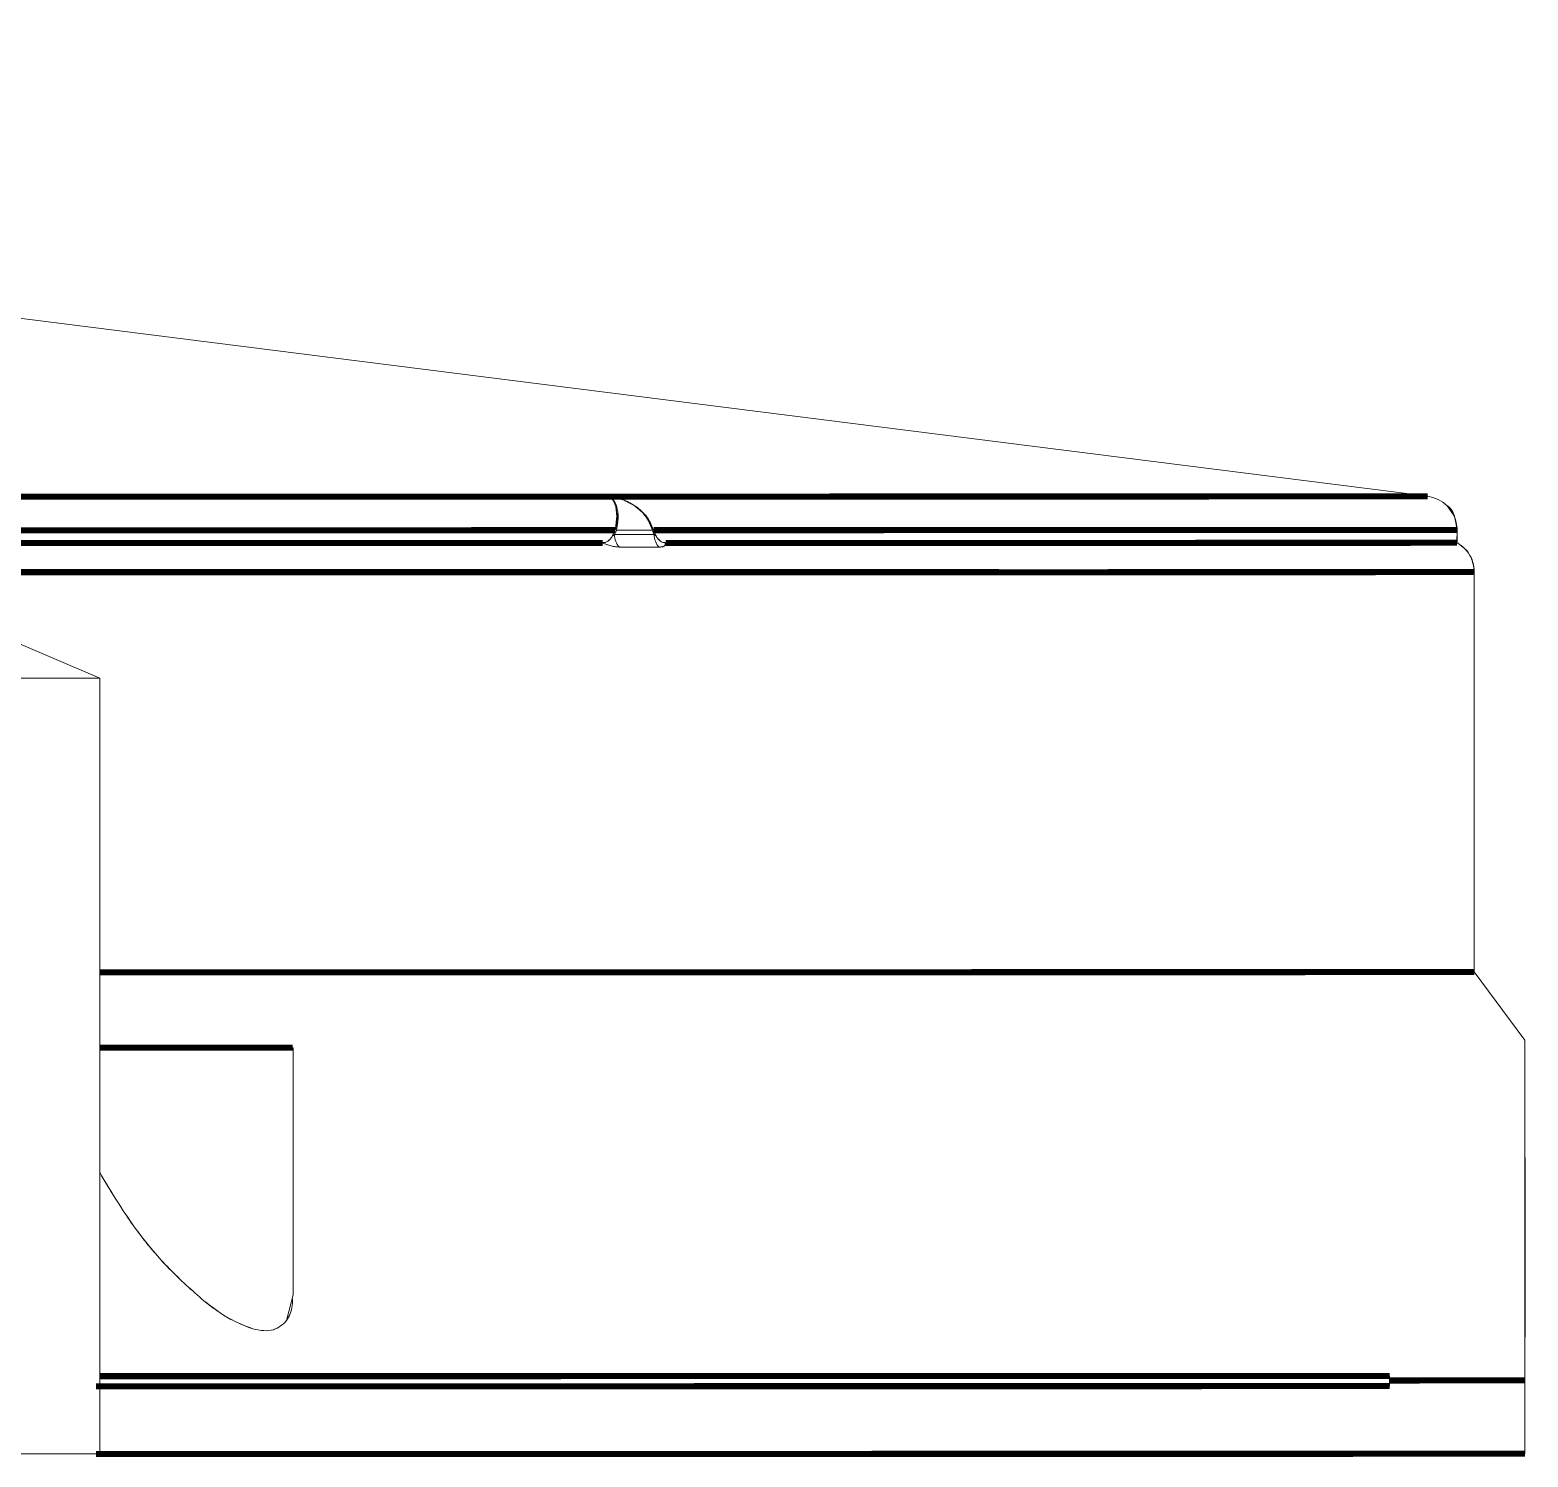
# Model space of a CAD drawing. Header units: millimetres. Extents: x -16985 to -606, y 2122 to 9380.
# Drawn here: x -12253.55 to -12209.28, y 7670.01 to 7712.17 of the extents above; entities that cross this region are included whole.
import ezdxf

# ---------------------------------------------------------------- set-up
doc = ezdxf.new("R2010")
doc.units = ezdxf.units.MM
doc.linetypes.add('K5LT_THIN', pattern=[0])

msp = doc.modelspace()

# ---------------------------------------------------------------- linework, layer by layer
at = {"color": 7, "linetype": 'K5LT_THIN', "lineweight": 18}
for p, q in [((-12212.249, 7698.395), (-12321.124, 7712.172)), ((-12236.432, 7698.369), (-12236.448, 7698.404)), ((-12236.448, 7698.404), (-12236.285, 7698.355)), ((-12236.448, 7698.404), (-12236.287, 7698.356)), ((-12236.123, 7698.307), (-12236.448, 7698.404)), ((-12236.448, 7698.386), (-12236.381, 7698.337)), ((-12236.393, 7698.378), (-12236.421, 7698.383)), ((-12236.358, 7698.33), (-12236.384, 7698.352)), ((-12236.342, 7698.313), (-12236.346, 7698.318)), ((-12236.313, 7698.271), (-12236.325, 7698.292)), ((-12236.319, 7698.284), (-12236.237, 7698.09)), ((-12236.239, 7698.097), (-12236.277, 7698.207)), ((-12236.103, 7698.317), (-12236.193, 7698.336)), ((-12236.096, 7698.315), (-12236.087, 7698.313)), ((-12235.645, 7698.097), (-12236.025, 7698.292)), ((-12236.025, 7698.292), (-12235.645, 7698.097)), ((-12212.249, 7698.395), (-12212.093, 7698.362)), ((-12212.093, 7698.362), (-12212.249, 7698.395)), ((-12212.093, 7698.362), (-12211.944, 7698.305)), ((-12211.944, 7698.305), (-12212.093, 7698.362)), ((-12211.944, 7698.305), (-12212.021, 7698.328)), ((-12211.944, 7698.305), (-12211.803, 7698.223)), ((-12211.804, 7698.223), (-12211.944, 7698.305)), ((-12211.673, 7698.114), (-12211.804, 7698.223)), ((-12236.248, 7697.441), (-12236.205, 7697.808)), ((-12236.205, 7697.808), (-12236.239, 7698.097)), ((-12235.645, 7698.097), (-12235.336, 7697.808)), ((-12235.336, 7697.808), (-12235.142, 7697.441)), ((-12211.467, 7697.814), (-12211.673, 7698.114)), ((-12211.405, 7697.621), (-12211.467, 7697.814)), ((-12211.374, 7697.403), (-12211.434, 7697.71)), ((-12236.265, 7697.394), (-12236.335, 7697.232)), ((-12236.335, 7697.232), (-12236.265, 7697.394)), ((-12236.335, 7697.232), (-12236.278, 7697.264)), ((-12236.278, 7697.264), (-12236.22, 7697.394)), ((-12235.104, 7697.264), (-12236.278, 7697.264)), ((-12236.248, 7697.441), (-12236.265, 7697.394)), ((-12236.265, 7697.394), (-12236.248, 7697.441)), ((-12236.258, 7697.412), (-12236.258, 7697.412)), ((-12236.218, 7697.412), (-12236.23, 7697.412)), ((-12236.22, 7697.394), (-12235.162, 7697.394)), ((-12235.153, 7697.412), (-12235.165, 7697.412)), ((-12235.162, 7697.394), (-12235.104, 7697.264)), ((-12235.123, 7697.394), (-12235.142, 7697.441)), ((-12235.142, 7697.441), (-12235.123, 7697.394)), ((-12235.054, 7697.233), (-12235.123, 7697.394)), ((-12235.123, 7697.394), (-12235.054, 7697.233)), ((-12235.104, 7697.264), (-12235.054, 7697.233)), ((-12211.382, 7697.403), (-12211.405, 7697.621)), ((-12211.382, 7697.403), (-12211.384, 7697.024)), ((-12211.382, 7697.403), (-12211.384, 7697.024)), ((-12211.384, 7697.024), (-12211.382, 7697.403)), ((-12211.384, 7697.024), (-12211.382, 7697.403)), ((-12211.374, 7697.018), (-12211.374, 7697.403)), ((-12211.374, 7697.018), (-12211.374, 7697.403)), ((-12236.629, 7697.015), (-12236.548, 7697.029)), ((-12236.619, 7697.028), (-12236.557, 7697.028)), ((-12236.619, 7697.028), (-12236.557, 7697.028)), ((-12236.548, 7697.029), (-12236.471, 7697.07)), ((-12236.471, 7697.07), (-12236.398, 7697.136)), ((-12236.398, 7697.136), (-12236.365, 7697.179)), ((-12236.365, 7697.179), (-12236.349, 7697.204)), ((-12236.349, 7697.204), (-12236.335, 7697.232)), ((-12236.134, 7696.892), (-12236.347, 7696.921)), ((-12234.962, 7696.892), (-12236.134, 7696.892)), ((-12235.054, 7697.233), (-12235.041, 7697.204)), ((-12235.041, 7697.204), (-12235.025, 7697.179)), ((-12235.025, 7697.179), (-12234.992, 7697.136)), ((-12234.992, 7697.136), (-12234.922, 7697.071)), ((-12234.812, 7696.922), (-12234.962, 7696.892)), ((-12234.922, 7697.071), (-12234.847, 7697.029)), ((-12234.847, 7697.029), (-12234.77, 7697.015)), ((-12234.836, 7697.027), (-12234.785, 7697.027)), ((-12234.836, 7697.027), (-12234.785, 7697.027)), ((-12211.374, 7697.018), (-12211.384, 7697.024)), ((-12239.503, 7696.156), (-12239.732, 7696.155)), ((-12239.503, 7696.156), (-12239.732, 7696.155)), ((-12237.503, 7696.155), (-12237.732, 7696.154)), ((-12237.732, 7696.154), (-12237.503, 7696.155)), ((-12210.874, 7696.158), (-12210.943, 7696.158)), ((-12210.921, 7696.158), (-12210.874, 7696.158)), ((-12210.875, 7684.342), (-12210.874, 7696.158)), ((-12257.975, 7695.777), (-12251.488, 7693.024)), ((-12251.488, 7693.024), (-12255.731, 7693.024)), ((-12251.488, 7693.024), (-12251.489, 7670.102)), ((-12251.488, 7693.024), (-12251.489, 7670.102)), ((-12209.375, 7682.332), (-12210.875, 7684.342)), ((-12209.375, 7681.662), (-12209.375, 7682.332)), ((-12209.375, 7681.662), (-12209.375, 7682.332)), ((-12251.489, 7682.103), (-12249.008, 7682.104)), ((-12251.222, 7682.103), (-12251.489, 7682.103)), ((-12250.616, 7682.103), (-12251.222, 7682.103)), ((-12250.777, 7682.103), (-12250.663, 7682.103)), ((-12250.663, 7682.103), (-12250.777, 7682.103)), ((-12250.663, 7682.103), (-12250.338, 7682.103)), ((-12250.338, 7682.103), (-12250.663, 7682.103)), ((-12249.96, 7682.103), (-12250.616, 7682.103)), ((-12250.338, 7682.103), (-12249.851, 7682.103)), ((-12249.851, 7682.103), (-12250.338, 7682.103)), ((-12249.277, 7682.103), (-12249.96, 7682.103)), ((-12249.851, 7682.103), (-12249.277, 7682.103)), ((-12249.277, 7682.103), (-12249.851, 7682.103)), ((-12248.594, 7682.103), (-12249.277, 7682.103)), ((-12249.277, 7682.103), (-12248.703, 7682.103)), ((-12248.703, 7682.103), (-12249.277, 7682.103)), ((-12246.802, 7682.103), (-12249.008, 7682.104)), ((-12248.703, 7682.103), (-12248.217, 7682.103)), ((-12248.217, 7682.103), (-12248.703, 7682.103)), ((-12247.938, 7682.103), (-12248.594, 7682.103)), ((-12248.217, 7682.103), (-12247.891, 7682.103)), ((-12247.891, 7682.103), (-12248.217, 7682.103)), ((-12247.333, 7682.103), (-12247.938, 7682.103)), ((-12247.891, 7682.103), (-12247.777, 7682.103)), ((-12247.777, 7682.103), (-12247.891, 7682.103)), ((-12246.802, 7682.103), (-12247.333, 7682.103)), ((-12246.802, 7682.103), (-12246.367, 7682.103)), ((-12246.367, 7682.103), (-12246.802, 7682.103)), ((-12246.367, 7682.103), (-12246.044, 7682.103)), ((-12246.044, 7682.103), (-12246.367, 7682.103)), ((-12246.044, 7682.103), (-12245.844, 7682.103)), ((-12245.844, 7682.103), (-12246.044, 7682.103)), ((-12245.844, 7682.103), (-12245.777, 7682.103)), ((-12245.777, 7682.103), (-12245.844, 7682.103)), ((-12245.777, 7674.802), (-12245.777, 7682.103)), ((-12209.375, 7679.681), (-12209.375, 7681.662)), ((-12209.375, 7679.681), (-12209.375, 7681.662)), ((-12209.375, 7676.511), (-12209.375, 7679.681)), ((-12209.375, 7676.521), (-12209.375, 7672.286)), ((-12209.375, 7672.275), (-12209.375, 7676.511)), ((-12245.965, 7674.041), (-12245.777, 7674.801)), ((-12213.375, 7672.294), (-12213.375, 7672.407)), ((-12213.375, 7672.407), (-12213.375, 7672.274)), ((-12213.375, 7672.108), (-12213.375, 7672.294)), ((-12213.375, 7672.274), (-12213.375, 7672.108)), ((-12209.375, 7670.109), (-12209.375, 7672.275)), ((-12251.489, 7670.102), (-12254.762, 7670.102)), ((-12251.489, 7670.102), (-12254.762, 7670.102)), ((-12237.867, 7670.104), (-12251.603, 7670.102)), ((-12251.603, 7670.103), (-12244.05, 7670.103)), ((-12244.882, 7670.105), (-12251.546, 7670.104)), ((-12235.903, 7670.107), (-12244.882, 7670.105)), ((-12244.05, 7670.103), (-12234.497, 7670.105)), ((-12226.154, 7670.106), (-12237.867, 7670.104)), ((-12228.434, 7670.108), (-12235.903, 7670.107)), ((-12234.497, 7670.105), (-12226.159, 7670.106)), ((-12224.735, 7670.109), (-12228.434, 7670.108)), ((-12226.159, 7670.106), (-12219.1, 7670.108)), ((-12219.1, 7670.108), (-12213.375, 7670.109))]:
    msp.add_line(p, q, dxfattribs=at)
at = {"color": 7, "linetype": 'K5LT_THIN', "const_width": 0.18}
for points in [[(-12236.448, 7698.386), (-12240.923, 7698.386), (-12245.741, 7698.385), (-12250.893, 7698.384), (-12256.367, 7698.384), (-12262.15, 7698.383), (-12268.229, 7698.382), (-12274.59, 7698.382), (-12281.219, 7698.381), (-12288.101, 7698.381), (-12295.221, 7698.381), (-12302.562, 7698.38)], [(-12258.288, 7698.383), (-12253.091, 7698.384), (-12248.167, 7698.385), (-12243.528, 7698.385), (-12239.18, 7698.386), (-12235.133, 7698.386), (-12231.395, 7698.387), (-12227.973, 7698.388), (-12224.874, 7698.389), (-12222.104, 7698.389), (-12219.668, 7698.39), (-12217.571, 7698.391), (-12215.818, 7698.391), (-12214.411, 7698.392), (-12213.353, 7698.393), (-12212.647, 7698.394), (-12212.293, 7698.395), (-12212.249, 7698.395)], [(-12212.249, 7698.395), (-12212.453, 7698.394), (-12213.067, 7698.393), (-12214.087, 7698.392), (-12215.513, 7698.392), (-12217.34, 7698.391), (-12219.566, 7698.39), (-12222.183, 7698.389), (-12225.187, 7698.388), (-12228.572, 7698.388), (-12232.328, 7698.387), (-12236.448, 7698.386)], [(-12300.696, 7697.388), (-12293.573, 7697.388), (-12286.663, 7697.389), (-12279.979, 7697.389), (-12273.536, 7697.39), (-12267.348, 7697.39), (-12261.428, 7697.391), (-12255.788, 7697.391), (-12250.44, 7697.392), (-12245.397, 7697.393), (-12240.668, 7697.393), (-12236.265, 7697.394)], [(-12236.265, 7697.394), (-12240.668, 7697.393), (-12245.397, 7697.393), (-12250.44, 7697.392), (-12255.788, 7697.391), (-12261.428, 7697.391), (-12267.348, 7697.39), (-12273.536, 7697.39), (-12279.979, 7697.389), (-12286.663, 7697.389), (-12293.573, 7697.388), (-12300.696, 7697.388)], [(-12235.123, 7697.394), (-12231.146, 7697.395), (-12227.514, 7697.396), (-12224.235, 7697.396), (-12221.316, 7697.397), (-12218.763, 7697.398), (-12216.581, 7697.399), (-12214.776, 7697.399), (-12213.351, 7697.4), (-12212.309, 7697.401), (-12211.652, 7697.402), (-12211.382, 7697.403)], [(-12211.382, 7697.403), (-12211.652, 7697.402), (-12212.309, 7697.401), (-12213.351, 7697.4), (-12214.776, 7697.399), (-12216.581, 7697.399), (-12218.763, 7697.398), (-12221.316, 7697.397), (-12224.235, 7697.396), (-12227.514, 7697.396), (-12231.146, 7697.395), (-12235.123, 7697.394)], [(-12236.629, 7697.015), (-12241.015, 7697.014), (-12245.719, 7697.014), (-12250.73, 7697.013), (-12256.039, 7697.013), (-12261.635, 7697.012), (-12267.505, 7697.011), (-12273.637, 7697.011), (-12280.018, 7697.01), (-12286.636, 7697.01), (-12293.475, 7697.01), (-12300.523, 7697.009)], [(-12300.523, 7697.009), (-12293.475, 7697.01), (-12286.636, 7697.01), (-12280.018, 7697.01), (-12273.637, 7697.011), (-12267.505, 7697.011), (-12261.635, 7697.012), (-12256.039, 7697.013), (-12250.73, 7697.013), (-12245.719, 7697.014), (-12241.015, 7697.014), (-12236.629, 7697.015)], [(-12211.384, 7697.024), (-12211.659, 7697.023), (-12212.312, 7697.022), (-12213.344, 7697.021), (-12214.751, 7697.021), (-12216.53, 7697.02), (-12218.678, 7697.019), (-12221.191, 7697.018), (-12224.063, 7697.018), (-12227.288, 7697.017), (-12230.859, 7697.016), (-12234.77, 7697.015)], [(-12234.77, 7697.015), (-12230.859, 7697.016), (-12227.288, 7697.017), (-12224.063, 7697.018), (-12221.191, 7697.018), (-12218.678, 7697.019), (-12216.53, 7697.02), (-12214.751, 7697.021), (-12213.344, 7697.021), (-12212.312, 7697.022), (-12211.659, 7697.023), (-12211.384, 7697.024)], [(-12302.016, 7696.162), (-12295.125, 7696.162), (-12288.437, 7696.161), (-12281.966, 7696.161), (-12275.725, 7696.16), (-12269.727, 7696.16), (-12263.984, 7696.159), (-12258.509, 7696.158), (-12253.313, 7696.158), (-12248.407, 7696.157), (-12243.8, 7696.156), (-12239.503, 7696.156)], [(-12239.503, 7696.156), (-12243.8, 7696.156), (-12248.407, 7696.157), (-12253.313, 7696.158), (-12258.509, 7696.158), (-12263.984, 7696.159), (-12269.727, 7696.16), (-12275.725, 7696.16), (-12281.966, 7696.161), (-12288.437, 7696.161), (-12295.125, 7696.162), (-12302.016, 7696.162)], [(-12302.002, 7696.161), (-12301.584, 7696.161), (-12294.821, 7696.161), (-12288.255, 7696.16), (-12281.9, 7696.16), (-12275.769, 7696.159), (-12269.873, 7696.158), (-12264.225, 7696.158), (-12258.836, 7696.157), (-12253.717, 7696.157), (-12248.879, 7696.156), (-12244.33, 7696.155), (-12240.08, 7696.155), (-12236.138, 7696.154), (-12232.512, 7696.153), (-12229.209, 7696.153), (-12226.235, 7696.152), (-12224.409, 7696.151)], [(-12224.409, 7696.151), (-12226.235, 7696.152), (-12229.209, 7696.153), (-12232.512, 7696.153), (-12236.138, 7696.154), (-12240.08, 7696.155), (-12244.33, 7696.155), (-12248.879, 7696.156), (-12253.717, 7696.157), (-12258.836, 7696.157), (-12264.225, 7696.158), (-12269.873, 7696.158), (-12275.769, 7696.159), (-12281.9, 7696.16), (-12288.255, 7696.16), (-12294.821, 7696.161), (-12301.584, 7696.161), (-12301.934, 7696.161)], [(-12210.874, 7696.158), (-12211.056, 7696.157), (-12211.599, 7696.156), (-12212.503, 7696.156), (-12213.766, 7696.155), (-12215.386, 7696.154), (-12217.359, 7696.153), (-12219.681, 7696.153), (-12222.349, 7696.152), (-12225.355, 7696.151), (-12228.696, 7696.15), (-12232.363, 7696.15), (-12236.35, 7696.149), (-12240.648, 7696.148), (-12245.25, 7696.148), (-12250.145, 7696.147), (-12255.324, 7696.147)], [(-12255.324, 7696.147), (-12250.145, 7696.147), (-12245.25, 7696.148), (-12240.648, 7696.148), (-12236.35, 7696.149), (-12232.363, 7696.15), (-12228.696, 7696.15), (-12225.355, 7696.151), (-12222.349, 7696.152), (-12219.681, 7696.153), (-12217.359, 7696.153), (-12215.386, 7696.154), (-12213.766, 7696.155), (-12212.503, 7696.156), (-12211.599, 7696.156), (-12211.056, 7696.157), (-12210.874, 7696.158)], [(-12239.732, 7696.155), (-12239.477, 7696.155), (-12239.224, 7696.155), (-12238.973, 7696.155), (-12238.722, 7696.154), (-12238.473, 7696.154), (-12238.224, 7696.154), (-12237.977, 7696.154), (-12237.732, 7696.154)], [(-12239.732, 7696.155), (-12239.477, 7696.155), (-12239.224, 7696.155), (-12238.973, 7696.155), (-12238.722, 7696.154), (-12238.473, 7696.154), (-12238.224, 7696.154), (-12237.977, 7696.154), (-12237.732, 7696.154)], [(-12237.503, 7696.155), (-12233.684, 7696.155), (-12230.195, 7696.154), (-12227.044, 7696.153), (-12224.237, 7696.152), (-12222.212, 7696.152)], [(-12222.212, 7696.152), (-12224.237, 7696.152), (-12227.044, 7696.153), (-12230.195, 7696.154), (-12233.684, 7696.155), (-12237.503, 7696.155)], [(-12210.875, 7684.342), (-12211.067, 7684.341), (-12211.644, 7684.34), (-12212.604, 7684.34), (-12213.946, 7684.339), (-12215.666, 7684.338), (-12217.761, 7684.337), (-12220.227, 7684.336), (-12223.057, 7684.336), (-12226.247, 7684.335), (-12229.789, 7684.334), (-12233.676, 7684.333), (-12237.9, 7684.333), (-12242.452, 7684.332), (-12247.322, 7684.331), (-12251.489, 7684.331)], [(-12251.489, 7684.331), (-12247.322, 7684.331), (-12242.452, 7684.332), (-12237.9, 7684.333), (-12233.676, 7684.333), (-12229.789, 7684.334), (-12226.247, 7684.335), (-12223.057, 7684.336), (-12220.227, 7684.336), (-12217.761, 7684.337), (-12215.666, 7684.338), (-12213.946, 7684.339), (-12212.604, 7684.34), (-12211.644, 7684.34), (-12211.067, 7684.341), (-12210.875, 7684.342)], [(-12251.489, 7682.103), (-12251.22, 7682.103), (-12250.662, 7682.103), (-12250.108, 7682.104), (-12249.556, 7682.104), (-12249.008, 7682.104)], [(-12246.802, 7682.103), (-12246.105, 7682.103), (-12245.79, 7682.103), (-12245.896, 7682.103), (-12246.41, 7682.103), (-12247.27, 7682.103), (-12248.371, 7682.103), (-12249.582, 7682.103), (-12250.756, 7682.103), (-12251.489, 7682.103)], [(-12247.777, 7682.103), (-12247.891, 7682.103), (-12248.216, 7682.103), (-12248.703, 7682.103), (-12249.277, 7682.103), (-12249.851, 7682.103), (-12250.338, 7682.103), (-12250.663, 7682.103), (-12250.777, 7682.103)], [(-12250.777, 7682.103), (-12250.663, 7682.103), (-12250.338, 7682.103), (-12249.851, 7682.103), (-12249.277, 7682.103), (-12248.703, 7682.103), (-12248.216, 7682.103), (-12247.891, 7682.103), (-12247.777, 7682.103)], [(-12213.375, 7672.407), (-12216.365, 7672.407), (-12219.689, 7672.406), (-12223.339, 7672.405), (-12227.309, 7672.404), (-12231.592, 7672.404), (-12236.178, 7672.403), (-12241.06, 7672.402), (-12246.229, 7672.402), (-12251.489, 7672.401)], [(-12251.489, 7672.401), (-12246.229, 7672.402), (-12241.06, 7672.402), (-12236.178, 7672.403), (-12231.592, 7672.404), (-12227.309, 7672.404), (-12223.339, 7672.405), (-12219.689, 7672.406), (-12216.365, 7672.407), (-12213.375, 7672.407)], [(-12251.603, 7672.102), (-12246.174, 7672.103), (-12241.02, 7672.103), (-12236.151, 7672.104), (-12231.574, 7672.105), (-12227.3, 7672.105), (-12223.336, 7672.106), (-12219.689, 7672.107), (-12216.367, 7672.108), (-12213.375, 7672.108)], [(-12213.375, 7672.108), (-12216.367, 7672.108), (-12219.689, 7672.107), (-12223.336, 7672.106), (-12227.3, 7672.105), (-12231.574, 7672.105), (-12236.151, 7672.104), (-12241.02, 7672.103), (-12246.174, 7672.103), (-12251.603, 7672.102)], [(-12213.375, 7672.274), (-12212.829, 7672.274), (-12212.297, 7672.275), (-12211.777, 7672.275), (-12211.271, 7672.275), (-12210.777, 7672.275), (-12210.297, 7672.275), (-12209.829, 7672.275), (-12209.375, 7672.275)], [(-12209.375, 7672.275), (-12209.829, 7672.275), (-12210.297, 7672.275), (-12210.777, 7672.275), (-12211.271, 7672.275), (-12211.777, 7672.275), (-12212.297, 7672.275), (-12212.829, 7672.274), (-12213.375, 7672.274)], [(-12251.603, 7670.102), (-12245.877, 7670.103), (-12240.458, 7670.104), (-12235.358, 7670.104), (-12230.586, 7670.105), (-12226.154, 7670.106), (-12222.069, 7670.106), (-12218.342, 7670.107), (-12214.979, 7670.108), (-12211.988, 7670.109), (-12209.375, 7670.109)]]:
    msp.add_lwpolyline(points, dxfattribs=at)
at = {"color": 7, "linetype": 'K5LT_THIN', "lineweight": 18}
for centre, radius, start, end in [((-12235.74, 7697.259), 0.538, 179.4968, 222.96), ((-12236.616, 7697.194), 0.444, 26.7721, 33.828), ((-12236.616, 7697.194), 0.444, 26.7736, 33.8746), ((-12235.487, 7697.558), 0.364, 333.2124, 341.2588), ((-12234.569, 7697.256), 0.535, 179.1244, 222.7527)]:
    msp.add_arc(centre, radius, start, end, dxfattribs=at)
for points, knots in [([(-12236.22, 7697.394), (-12236.196, 7697.55), (-12236.15, 7697.852), (-12236.242, 7698.241), (-12236.371, 7698.332), (-12236.448, 7698.386)], [0, 0, 0, 0, 0.300999, 0.580002, 1, 1, 1, 1]), ([(-12236.448, 7698.386), (-12236.294, 7698.359), (-12235.981, 7698.303), (-12235.597, 7698.071), (-12235.299, 7697.763), (-12235.208, 7697.52), (-12235.162, 7697.394)], [0, 0, 0, 0, 0.266492, 0.538012, 0.761271, 1, 1, 1, 1]), ([(-12235.162, 7697.394), (-12235.207, 7697.516), (-12235.303, 7697.779), (-12235.619, 7698.089), (-12236.013, 7698.311), (-12236.303, 7698.361), (-12236.448, 7698.386)], [0, 0, 0, 0, 0.231704, 0.499711, 0.749998, 1, 1, 1, 1]), ([(-12236.378, 7698.347), (-12236.371, 7698.342), (-12236.36, 7698.332), (-12236.35, 7698.321), (-12236.345, 7698.316)], [0, 0, 0, 0, 0.559521, 1, 1, 1, 1]), ([(-12236.368, 7698.327), (-12236.349, 7698.316), (-12236.284, 7698.276), (-12236.203, 7698.086), (-12236.152, 7697.78), (-12236.199, 7697.516), (-12236.22, 7697.394)], [0, 0, 0, 0, 0.11924, 0.413596, 0.727768, 1, 1, 1, 1]), ([(-12236.344, 7698.315), (-12236.339, 7698.31), (-12236.331, 7698.3), (-12236.323, 7698.289), (-12236.319, 7698.284)], [0, 0, 0, 0, 0.559559, 1, 1, 1, 1]), ([(-12236.025, 7698.292), (-12236.037, 7698.296), (-12236.058, 7698.304), (-12236.08, 7698.31), (-12236.09, 7698.314)], [0, 0, 0, 0, 0.560312, 1, 1, 1, 1]), ([(-12211.464, 7697.801), (-12211.522, 7697.923), (-12211.585, 7698.056), (-12211.688, 7698.125), (-12211.697, 7698.132)], [0, 0, 0, 0, 0.910963, 1, 1, 1, 1]), ([(-12236.237, 7698.09), (-12236.22, 7697.998), (-12236.186, 7697.819), (-12236.227, 7697.565), (-12236.248, 7697.441)], [0, 0, 0, 0, 0.510478, 1, 1, 1, 1]), ([(-12235.142, 7697.441), (-12235.196, 7697.568), (-12235.306, 7697.825), (-12235.53, 7698.005), (-12235.645, 7698.097)], [0, 0, 0, 0, 0.489925, 1, 1, 1, 1]), ([(-12211.374, 7697.403), (-12211.396, 7697.542), (-12211.439, 7697.823), (-12211.574, 7698.067), (-12211.674, 7698.115), (-12211.676, 7698.116)], [0, 0, 0, 0, 0.493668, 0.989163, 1, 1, 1, 1]), ([(-12211.671, 7698.112), (-12211.671, 7698.112), (-12211.574, 7698.065), (-12211.492, 7697.945), (-12211.464, 7697.804), (-12211.463, 7697.801)], [0, 0, 0, 0, 0.001155, 0.974976, 1, 1, 1, 1]), ([(-12211.67, 7698.113), (-12211.669, 7698.112), (-12211.572, 7698.065), (-12211.438, 7697.821), (-12211.396, 7697.542), (-12211.374, 7697.403)], [0, 0, 0, 0, 0.00236, 0.502411, 1, 1, 1, 1]), ([(-12236.335, 7697.232), (-12236.324, 7697.237), (-12236.304, 7697.246), (-12236.286, 7697.258), (-12236.278, 7697.264)], [0, 0, 0, 0, 0.542485, 1, 1, 1, 1]), ([(-12236.278, 7697.264), (-12236.268, 7697.289), (-12236.249, 7697.334), (-12236.229, 7697.376), (-12236.22, 7697.394)], [0, 0, 0, 0, 0.560091, 1, 1, 1, 1]), ([(-12236.278, 7697.264), (-12236.059, 7697.266), (-12235.667, 7697.269), (-12235.276, 7697.265), (-12235.104, 7697.264)], [0, 0, 0, 0, 0.560006, 1, 1, 1, 1]), ([(-12235.162, 7697.394), (-12235.15, 7697.371), (-12235.13, 7697.329), (-12235.112, 7697.284), (-12235.104, 7697.264)], [0, 0, 0, 0, 0.559875, 1, 1, 1, 1]), ([(-12235.104, 7697.264), (-12235.094, 7697.257), (-12235.076, 7697.245), (-12235.061, 7697.236), (-12235.054, 7697.233)], [0, 0, 0, 0, 0.576429, 1, 1, 1, 1]), ([(-12236.629, 7697.015), (-12236.575, 7697.026), (-12236.495, 7697.043), (-12236.396, 7697.13), (-12236.356, 7697.198), (-12236.335, 7697.232)], [0, 0, 0, 0, 0.499482, 0.750001, 1, 1, 1, 1]), ([(-12236.134, 7696.892), (-12236.211, 7696.899), (-12236.344, 7696.91), (-12236.545, 7696.984), (-12236.629, 7697.015)], [0, 0, 0, 0, 0.586422, 1, 1, 1, 1]), ([(-12236.347, 7696.921), (-12236.39, 7696.934), (-12236.475, 7696.959), (-12236.578, 7696.997), (-12236.629, 7697.015)], [0, 0, 0, 0, 0.512419, 1, 1, 1, 1]), ([(-12234.962, 7696.892), (-12235.18, 7696.894), (-12235.569, 7696.896), (-12235.961, 7696.893), (-12236.134, 7696.892)], [0, 0, 0, 0, 0.559996, 1, 1, 1, 1]), ([(-12235.054, 7697.233), (-12235.034, 7697.199), (-12234.995, 7697.13), (-12234.899, 7697.042), (-12234.821, 7697.026), (-12234.77, 7697.015)], [0, 0, 0, 0, 0.249988, 0.50058, 1, 1, 1, 1]), ([(-12234.77, 7697.015), (-12234.776, 7696.976), (-12234.788, 7696.903), (-12234.906, 7696.896), (-12234.962, 7696.892)], [0, 0, 0, 0, 0.533526, 1, 1, 1, 1]), ([(-12234.77, 7697.015), (-12234.768, 7696.997), (-12234.764, 7696.959), (-12234.795, 7696.934), (-12234.812, 7696.922)], [0, 0, 0, 0, 0.487522, 1, 1, 1, 1]), ([(-12211.374, 7697.024), (-12211.295, 7696.969), (-12211.135, 7696.856), (-12210.929, 7696.563), (-12210.895, 7696.311), (-12210.874, 7696.158)], [0, 0, 0, 0, 0.2767, 0.562877, 1, 1, 1, 1]), ([(-12210.874, 7696.158), (-12210.883, 7696.254), (-12210.9, 7696.449), (-12211.051, 7696.774), (-12211.252, 7696.93), (-12211.374, 7697.024)], [0, 0, 0, 0, 0.276361, 0.562459, 1, 1, 1, 1]), ([(-12209.375, 7682.332), (-12209.375, 7682.2), (-12209.374, 7681.937), (-12209.375, 7679.949), (-12209.375, 7677.669), (-12209.375, 7676.521)], [0, 0, 0, 0, 0.330556, 0.662914, 1, 1, 1, 1]), ([(-12209.375, 7672.275), (-12209.374, 7673.784), (-12209.374, 7676.783), (-12209.374, 7678.719), (-12209.375, 7679.681)], [0, 0, 0, 0, 0.502919, 1, 1, 1, 1]), ([(-12248.415, 7674.629), (-12248.761, 7674.936), (-12249.45, 7675.549), (-12250.545, 7676.838), (-12251.128, 7677.815), (-12251.489, 7678.422)], [0, 0, 0, 0, 0.276407, 0.551468, 1, 1, 1, 1]), ([(-12251.489, 7678.415), (-12251.127, 7677.813), (-12250.543, 7676.838), (-12249.452, 7675.551), (-12248.761, 7674.937), (-12248.415, 7674.629)], [0, 0, 0, 0, 0.446616, 0.722765, 1, 1, 1, 1]), ([(-12245.798, 7674.719), (-12245.795, 7674.64), (-12245.785, 7674.368), (-12245.89, 7674.177), (-12245.965, 7674.041)], [0, 0, 0, 0, 0.289003, 1, 1, 1, 1]), ([(-12246.966, 7673.8), (-12247.206, 7673.891), (-12247.686, 7674.075), (-12248.173, 7674.444), (-12248.415, 7674.629)], [0, 0, 0, 0, 0.500684, 1, 1, 1, 1]), ([(-12248.415, 7674.629), (-12248.154, 7674.431), (-12247.666, 7674.062), (-12247.188, 7673.883), (-12246.966, 7673.8)], [0, 0, 0, 0, 0.536369, 1, 1, 1, 1]), ([(-12245.965, 7674.041), (-12246.081, 7673.932), (-12246.255, 7673.768), (-12246.634, 7673.73), (-12246.856, 7673.777), (-12246.966, 7673.8)], [0, 0, 0, 0, 0.498485, 0.753283, 1, 1, 1, 1]), ([(-12246.966, 7673.8), (-12246.856, 7673.777), (-12246.633, 7673.73), (-12246.251, 7673.768), (-12246.079, 7673.932), (-12245.965, 7674.041)], [0, 0, 0, 0, 0.246594, 0.500811, 1, 1, 1, 1]), ([(-12216.614, 7670.107), (-12218.064, 7670.107), (-12220.963, 7670.106), (-12224.423, 7670.106), (-12226.154, 7670.106)], [0, 0, 0, 0, 0.5, 1, 1, 1, 1])]:
    msp.add_open_spline(points, degree=3, knots=knots, dxfattribs=at)
msp.add_open_spline([(-12209.375, 7670.109), (-12210.434, 7670.109), (-12212.553, 7670.108), (-12215.261, 7670.108), (-12216.614, 7670.107)], degree=3, dxfattribs=at)

doc.saveas('drawing.dxf')
